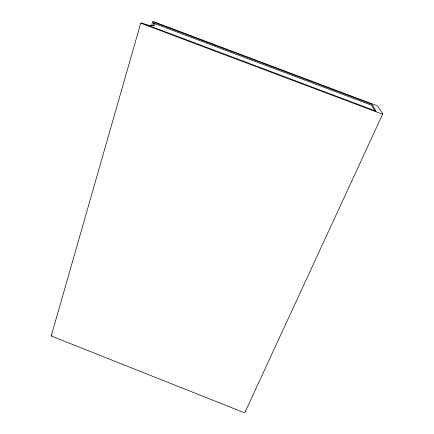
<?xml version="1.0" encoding="UTF-8"?>
<svg xmlns="http://www.w3.org/2000/svg" width="434" height="434" viewBox="0 0 434 434"><rect width="100%" height="100%" fill="white"/><g stroke="black" fill="none" stroke-linecap="round" stroke-linejoin="round"><path stroke-width="0.65" d="M245.4 411.324A2.848 1.682 28.4 0 1 242.492 412.012L51.228 335.97L140.73 23.165L142.01 23.029L376.126 111.175L371.933 104.29L152.676 21.809L151.531 25.704M152.942 25.828L153.707 23.23L371.526 105.185L374.998 110.974M245.34 411.541L382.772 113.925M51.228 335.97L52.015 334.972M152.676 21.809L153.717 21.7L375.095 104.974A2.637 0.277 21.5 0 1 377.786 106.281L382.75 113.86A3.537 0.401 21.6 0 1 379.831 113.198L140.73 23.165M153.707 23.23A37.085 3.939 19 0 1 152.822 25.481A105.614 10.633 18.5 0 1 146.741 25.004"/></g></svg>
